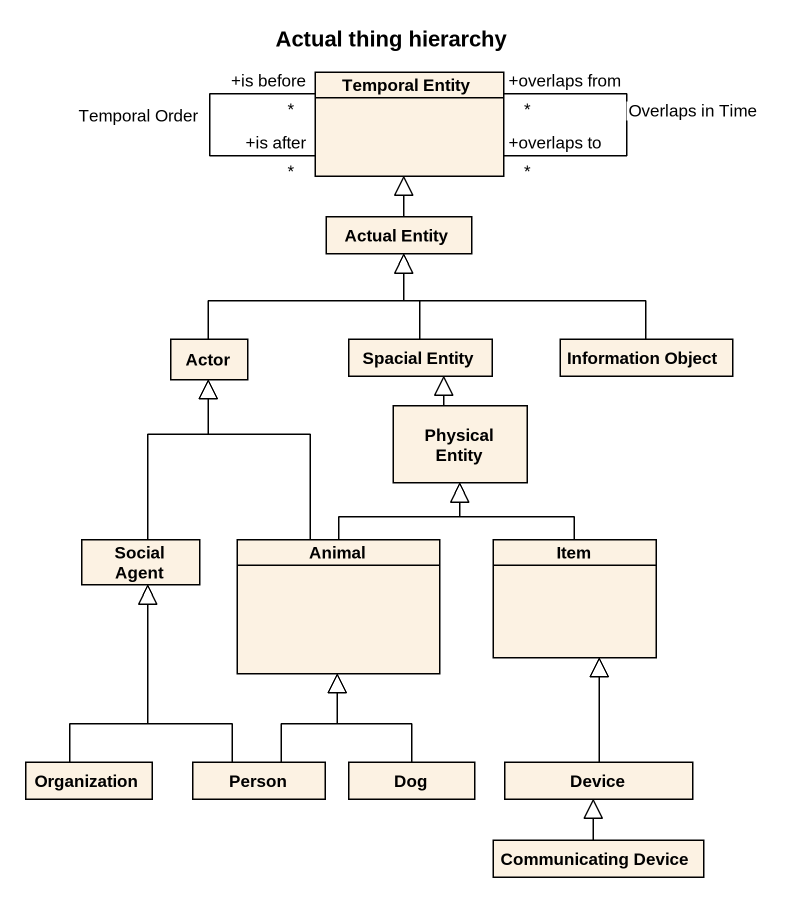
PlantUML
@startuml
title Actual thing hierarchy
hide circle
hide empty members
class "Temporal Entity" as Temporal_Entity
class "Actual Entity" as Actual_Entity
class "Actor" as Actor_
class "Spacial Entity" as Spacial_Entity
class "Information Object" as Information_Object
class "Physical Entity" as Physical_Entity
class "Social Agent" as Social_Agent
class Animal
class Item
class Organization
class "Person" as Person_
class Dog
class Device
class "Communicating Device" as Communicating_Device
Temporal_Entity "+overlaps to\n*" -- "+overlaps from\n*" Temporal_Entity : Overlaps in Time
Temporal_Entity "+is before\n*" -- "+is after\n*" Temporal_Entity : Temporal Order
Actual_Entity -up-|> Temporal_Entity
Actor_ -up-|> Actual_Entity
Spacial_Entity -up-|> Actual_Entity
Information_Object -left-|> Actual_Entity
Physical_Entity -up-|> Spacial_Entity
Social_Agent -up-|> Actor_
Animal -up-|> Actor_
Animal -up-|> Physical_Entity
Item -up-|> Physical_Entity
Organization -up-|> Social_Agent
Person_ -up-|> Social_Agent
Person_ -up-|> Animal
Dog -up-|> Animal
Device -up-|> Item
Communicating_Device -up-|> Device
@enduml
